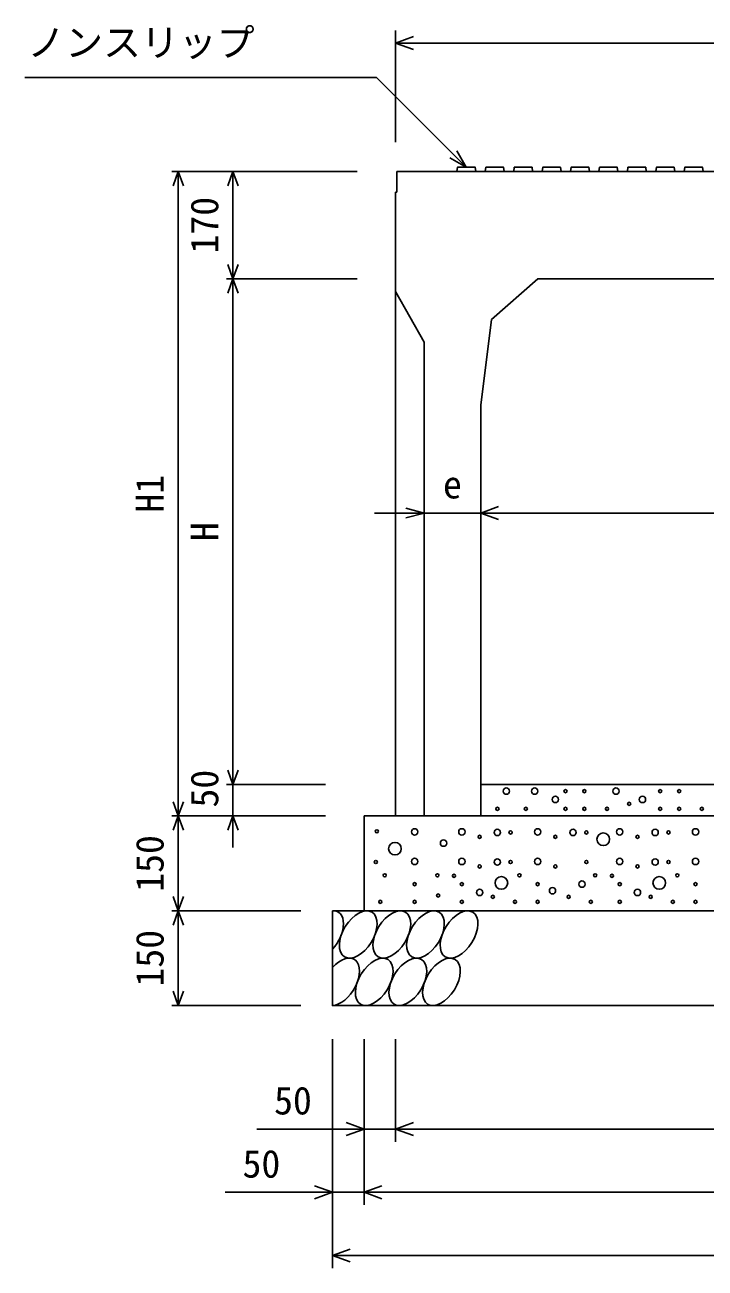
# Model space of a CAD drawing. Units: millimetres, scale not verified. Extents: x -16800 to 16800, y -5940 to 5940.
# Drawn here: x -12300 to -11223, y 512 to 2479 of the extents above; entities that cross this region are included whole.
import ezdxf
from ezdxf.enums import TextEntityAlignment as Align

# ---------------------------------------------------------------- set-up
doc = ezdxf.new("R2010")
doc.units = ezdxf.units.MM
doc.header["$LTSCALE"] = 20
for name, color, linetype, lineweight in [('0-0_DIM', 7, 'Continuous', 25), ('0-2_HATCH', 6, 'Continuous', 25), ('0-5_OUTLINE', 3, 'Continuous', 25)]:
    doc.layers.add(name, color=color, linetype=linetype, lineweight=lineweight)
doc.styles.add('ＭＳ ゴシック', font='')
doc.styles.get('ＭＳ ゴシック').set_extended_font_data('MS Gothic')

msp = doc.modelspace()

# ---------------------------------------------------------------- linework, layer by layer
at = {"layer": '0-0_DIM'}
for p, q in [((-11713.25, 2470.5), (-11713.25, 2293.76)), ((-10543.25, 2450.5), (-11713.25, 2450.5)), ((-12300.35, 2396.01), (-11743.46, 2396.01)), ((-11601.25, 2253.79), (-11743.46, 2396.01)), ((-11601.25, 2253.79), (-11627.23, 2268.79)), ((-11601.25, 2253.79), (-11616.25, 2279.77)), ((-12067.45, 2247.29), (-11774.12, 2247.29)), ((-12057.45, 2247.29), (-12057.45, 1227.29)), ((-11970.79, 2077.29), (-11970.79, 2247.29)), ((-11980.79, 2077.29), (-11774.12, 2077.29)), ((-11970.79, 1277.29), (-11970.79, 2077.29)), ((-11668.25, 1706.64), (-11697.23, 1714.41)), ((-11668.25, 1706.64), (-11746.89, 1706.64)), ((-11668.25, 1706.64), (-11697.23, 1698.88)), ((-11668.25, 1706.64), (-11578.25, 1706.64)), ((-11578.25, 1706.64), (-10678.25, 1706.67)), ((-11980.79, 1277.29), (-11824.12, 1277.29)), ((-11970.79, 1277.29), (-11970.79, 1227.29)), ((-12067.45, 1227.29), (-11824.12, 1227.29)), ((-12057.45, 1077.29), (-12057.45, 1227.29)), ((-11970.79, 1177.29), (-11970.79, 1227.29)), ((-12067.45, 1077.29), (-11863.25, 1077.29)), ((-12057.45, 1077.29), (-12057.45, 927.29)), ((-12067.45, 927.29), (-11863.25, 927.29)), ((-11813.25, 511.78), (-11813.25, 874.12)), ((-11763.25, 611.78), (-11763.25, 874.12)), ((-11713.25, 711.78), (-11713.25, 874.12)), ((-11933.25, 731.78), (-11713.25, 731.78)), ((-11713.25, 731.78), (-10543.25, 731.78)), ((-11983.25, 631.78), (-11763.25, 631.78)), ((-11763.25, 631.78), (-10493.25, 631.78)), ((-11813.25, 531.78), (-10443.25, 531.78))]:
    msp.add_line(p, q, dxfattribs=at)
for points in [[(-11685.02, 2440.24), (-11713.21, 2450.5), (-11685.02, 2460.76)], [(-12065.66, 2224.74), (-12057.45, 2247.29), (-12049.25, 2224.74)], [(-11979, 2224.74), (-11970.79, 2247.29), (-11962.58, 2224.74)], [(-11962.58, 2099.85), (-11970.79, 2077.29), (-11979, 2099.85)], [(-11979, 2054.74), (-11970.79, 2077.29), (-11962.58, 2054.74)], [(-11550.06, 1696.38), (-11578.25, 1706.64), (-11550.06, 1716.9)], [(-11962.58, 1299.85), (-11970.79, 1277.29), (-11979, 1299.85)], [(-12049.25, 1249.85), (-12057.45, 1227.29), (-12065.66, 1249.85)], [(-12049.25, 1204.74), (-12057.45, 1227.29), (-12065.66, 1204.74)], [(-11962.58, 1204.74), (-11970.79, 1227.29), (-11979, 1204.74)], [(-12049.25, 1099.85), (-12057.45, 1077.29), (-12065.66, 1099.85)], [(-12049.25, 1054.74), (-12057.45, 1077.29), (-12065.66, 1054.74)], [(-12049.25, 949.85), (-12057.45, 927.29), (-12065.66, 949.85)], [(-11791.44, 742.04), (-11763.25, 731.78), (-11791.44, 721.52)], [(-11685.06, 721.52), (-11713.25, 731.78), (-11685.06, 742.04)], [(-11841.44, 642.04), (-11813.25, 631.78), (-11841.44, 621.52)], [(-11735.06, 621.52), (-11763.25, 631.78), (-11735.06, 642.04)], [(-11785.06, 521.52), (-11813.25, 531.78), (-11785.06, 542.04)]]:
    msp.add_lwpolyline(points, dxfattribs=at)
at = {"layer": '0-2_HATCH'}
for points in [[(-11586.25, 2247.29), (-11587.25, 2253.79), (-11615.25, 2253.79), (-11616.25, 2247.29)], [(-11541.25, 2247.29), (-11542.25, 2253.79), (-11570.25, 2253.79), (-11571.25, 2247.29)], [(-11496.25, 2247.29), (-11497.25, 2253.79), (-11525.25, 2253.79), (-11526.25, 2247.29)], [(-11451.25, 2247.29), (-11452.25, 2253.79), (-11480.25, 2253.79), (-11481.25, 2247.29)], [(-11406.25, 2247.29), (-11407.25, 2253.79), (-11435.25, 2253.79), (-11436.25, 2247.29)], [(-11361.25, 2247.29), (-11362.25, 2253.79), (-11390.25, 2253.79), (-11391.25, 2247.29)], [(-11316.25, 2247.29), (-11317.25, 2253.79), (-11345.25, 2253.79), (-11346.25, 2247.29)], [(-11271.25, 2247.29), (-11272.25, 2253.79), (-11300.25, 2253.79), (-11301.25, 2247.29)], [(-11226.25, 2247.29), (-11227.25, 2253.79), (-11255.25, 2253.79), (-11256.25, 2247.29)]]:
    msp.add_lwpolyline(points, dxfattribs=at)
for centre, radius in [((-11537.95, 1266.61), 5), ((-11492.95, 1266.61), 5), ((-11444.28, 1266.61), 2.5), ((-11414.28, 1266.61), 2.5), ((-11364.37, 1266.61), 5), ((-11294.28, 1266.61), 2.5), ((-11264.28, 1266.61), 2.5), ((-11551.97, 1238.59), 2.5), ((-11506.97, 1238.59), 2.5), ((-11460.17, 1253.47), 5), ((-11444.28, 1238.59), 2.5), ((-11414.28, 1238.59), 2.5), ((-11378.39, 1238.59), 2.5), ((-11343.35, 1246.47), 2.5), ((-11322.32, 1253.47), 5), ((-11294.28, 1238.59), 2.5), ((-11264.28, 1238.59), 2.5), ((-11228.39, 1238.59), 2.5), ((-11742.95, 1203.13), 2.5), ((-11683.08, 1202.15), 5), ((-11608.29, 1202.15), 5), ((-11552.21, 1201.27), 5), ((-11531.18, 1201.27), 2.5), ((-11488.29, 1202.15), 5), ((-11432.21, 1201.27), 5), ((-11411.18, 1201.27), 2.5), ((-11384.46, 1190.45), 10), ((-11358.29, 1202.15), 5), ((-11302.21, 1201.27), 5), ((-11281.18, 1201.27), 2.5), ((-11238.29, 1202.15), 5), ((-11714.31, 1175.58), 10), ((-11637.31, 1184.37), 5), ((-11580.24, 1194.27), 2.5), ((-11460.24, 1194.27), 2.5), ((-11330.24, 1194.27), 2.5), ((-11744.48, 1154.47), 2.5), ((-11683.08, 1155.35), 5), ((-11608.29, 1155.35), 5), ((-11580.24, 1147.47), 2.5), ((-11552.21, 1154.47), 5), ((-11531.18, 1154.47), 2.5), ((-11488.29, 1155.35), 5), ((-11460.24, 1147.47), 2.5), ((-11411.18, 1154.47), 2.5), ((-11358.29, 1155.35), 5), ((-11330.24, 1147.47), 2.5), ((-11302.21, 1154.47), 5), ((-11281.18, 1154.47), 2.5), ((-11238.29, 1155.35), 5), ((-11730.46, 1133.46), 2.5), ((-11683.08, 1119.45), 2.5), ((-11647.16, 1133.46), 2.5), ((-11620.7, 1132.55), 2.5), ((-11608.29, 1119.45), 2.5), ((-11545.67, 1121.46), 10), ((-11517.16, 1133.46), 2.5), ((-11488.29, 1119.45), 2.5), ((-11418.19, 1119.45), 5), ((-11397.16, 1133.46), 2.5), ((-11370.7, 1132.55), 2.5), ((-11358.29, 1119.45), 2.5), ((-11295.67, 1121.46), 10), ((-11267.16, 1133.46), 2.5), ((-11238.29, 1119.45), 2.5), ((-11645.89, 1101.52), 2.5), ((-11580.24, 1106.32), 5), ((-11559.22, 1099.32), 2.5), ((-11464.78, 1108.97), 5), ((-11439.22, 1099.32), 2.5), ((-11330.24, 1106.32), 5), ((-11309.22, 1099.32), 2.5), ((-11737.47, 1091.44), 2.5), ((-11683.08, 1091.44), 2.5), ((-11608.29, 1091.44), 2.5), ((-11524.17, 1091.44), 2.5), ((-11488.29, 1091.44), 2.5), ((-11404.17, 1091.44), 2.5), ((-11358.29, 1091.44), 2.5), ((-11274.17, 1091.44), 2.5), ((-11238.29, 1091.44), 2.5)]:
    msp.add_circle(centre, radius, dxfattribs=at)
for centre, start_param, end_param in [((-11825.62, 1039.77), 4.385593, 6.6745444), ((-11800.3, 964.78), 3.5111464, 7.548991)]:
    msp.add_ellipse(centre, major_axis=(21.81, 35.31), ratio=0.5792, start_param=start_param, end_param=end_param, dxfattribs=at)
for centre in [(-11772.41, 1039.77), (-11719.2, 1039.77), (-11665.99, 1039.77), (-11612.78, 1039.77), (-11747.09, 964.78), (-11693.88, 964.78), (-11640.67, 964.78)]:
    msp.add_ellipse(centre, major_axis=(21.81, 35.31), ratio=0.5792, dxfattribs=at)
at = {"layer": '0-5_OUTLINE'}
for p, q in [((-11711.25, 2247.29), (-11711.25, 2214.29)), ((-11128.25, 2247.29), (-11711.25, 2247.29)), ((-11713.25, 2214.29), (-11713.25, 1227.29)), ((-11711.25, 2214.29), (-11713.25, 2214.29)), ((-10768.25, 2077.29), (-11488.25, 2077.29)), ((-11668.25, 1977.29), (-11713.25, 2057.29)), ((-11668.25, 1977.29), (-11668.25, 1227.29)), ((-11578.25, 1227.29), (-11578.25, 1877.29)), ((-11578.25, 1277.29), (-10678.25, 1277.29)), ((-11763.25, 1227.29), (-11763.25, 1077.29)), ((-11763.25, 1227.29), (-10493.25, 1227.29)), ((-11713.25, 1227.29), (-11578.25, 1227.29)), ((-11813.25, 1077.29), (-10443.25, 1077.29))]:
    msp.add_line(p, q, dxfattribs=at)
for points in [[(-11488.25, 2077.29), (-11561.31, 2012.8), (-11578.25, 1877.29)], [(-11813.25, 1077.29), (-11813.25, 927.29), (-10443.25, 927.29)]]:
    msp.add_lwpolyline(points, dxfattribs=at)

# ---------------------------------------------------------------- texts
at = {"layer": '0-0_DIM', "style": 'ＭＳ ゴシック'}
for s, p in [('ノンスリップ', (-12296.5, 2416.18)), ('e', (-11638.25, 1716.64)), ('50', (-11905.69, 741.78)), ('50', (-11955.69, 641.78))]:
    msp.add_text(s, height=43.99, dxfattribs=at).set_placement(p, align=Align.BOTTOM_LEFT)
for s, p in [('170', (-11980.79, 2117.29)), ('H1', (-12067.45, 1707.29)), ('H', (-11980.79, 1662.29)), ('50', (-11980.79, 1240.62)), ('150', (-12067.45, 1107.29)), ('150', (-12067.45, 957.29))]:
    msp.add_text(s, height=43.99, rotation=90, dxfattribs=at).set_placement(p, align=Align.BOTTOM_LEFT)

doc.saveas('drawing.dxf')
